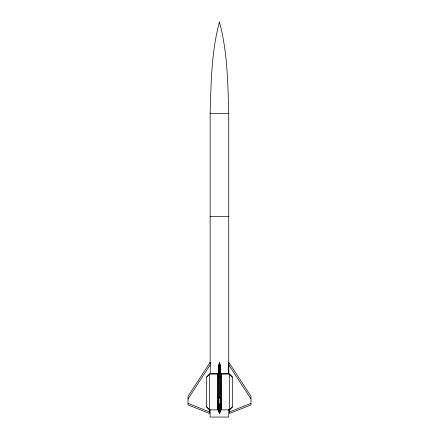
<?xml version="1.0" encoding="UTF-8"?>
<svg xmlns="http://www.w3.org/2000/svg" width="439" height="439" viewBox="0 0 439 439"><rect width="100%" height="100%" fill="white"/><g stroke="black" fill="none" stroke-linecap="round" stroke-linejoin="round"><path stroke-width="0.66" d="M210.204 363.58L210.204 362.268L188.018 396.291L188.018 404.884L209.491 413.472L209.491 409.23M218.062 406.942L218.035 409.466L217.53 409.894L217.53 374.105L218.062 374.708L218.062 406.942L218.776 406.997L218.787 364.836L219.5 362.268L220.213 364.836L220.208 406.997L220.927 406.942L220.927 374.708L221.454 374.105L221.454 409.894L220.949 409.466L220.927 406.942M218.787 411.93L218.787 403.342L219.5 404.884L219.5 413.472L218.787 411.93L218.787 409.905M218.787 364.836L218.787 374.105M219.5 413.472L220.213 411.93L220.213 403.342L219.5 404.884M220.213 364.836L220.213 374.138L229.515 374.105L228.768 373.386L228.796 362.268L250.982 396.291L250.982 404.884L229.509 413.472L229.509 409.23M210.138 363.015L210.138 113.569C211.033 82.944 211.4 51.67 219.445 21.95C227.484 51.67 227.852 82.944 228.746 113.569L228.746 373.957M218.787 398.914L219.5 396.291L219.5 362.268M188.018 398.914L210.243 364.836L210.204 362.268M209.524 374.105L218.776 374.105M210.243 364.836L210.243 373.386L206.626 377.002L206.626 406.997L209.524 409.894M229.476 409.894L232.374 406.997L232.374 377.002L229.476 374.105M206.626 377.052L209.683 374.105L209.683 409.894L206.626 406.942M232.374 406.942L229.317 409.894L229.317 374.105L232.374 377.052M229.509 411.93L250.982 403.342M218.062 377.052L218.776 377.002M210.138 113.569L228.746 113.569M210.138 216.636L228.746 216.636M210.215 373.386L218.287 373.386M220.109 373.386L228.757 373.386M209.485 409.894L218.776 409.894M220.109 409.894L229.515 409.894M220.208 377.002L220.927 377.052M188.018 403.342L209.491 411.93M228.757 364.836L250.982 398.914M219.5 396.291L220.213 398.914M228.746 409.527L228.746 417.05L210.138 417.05L210.138 409.527M220.213 409.905L220.213 411.93M219.445 21.95L219.445 23.316"/></g></svg>
